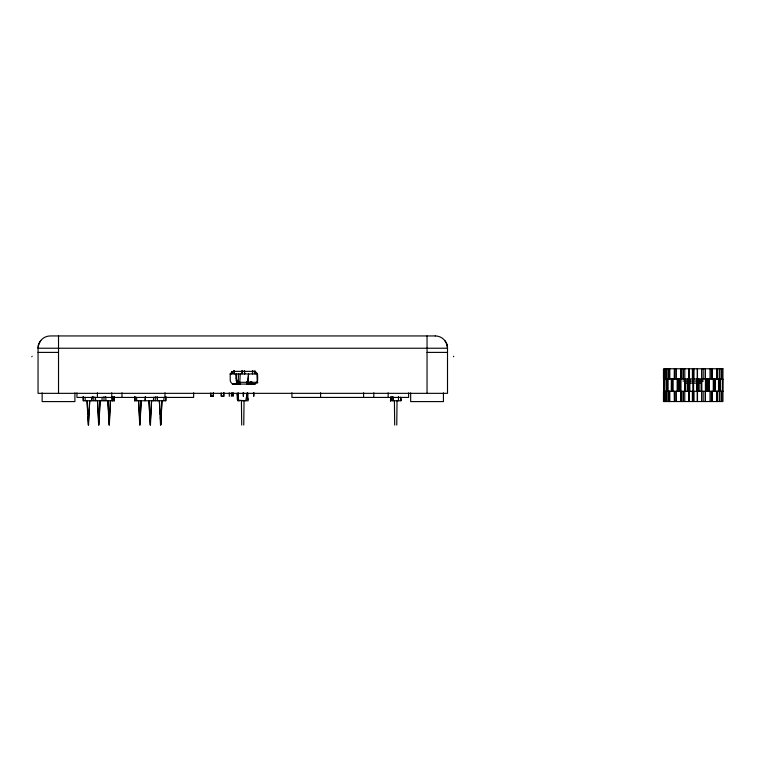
<?xml version="1.0" encoding="UTF-8"?>
<svg xmlns="http://www.w3.org/2000/svg" width="761" height="761" viewBox="0 0 761 761"><rect width="100%" height="100%" fill="white"/><g stroke="black" fill="none" stroke-linecap="round" stroke-linejoin="round"><path stroke-width="1.14" d="M134.668 400.762L134.697 396.576L134.697 400.762L165.869 400.762L165.85 396.576L165.67 400.762M247.677 394.065L248.172 400.762L245.717 400.762L237.955 400.191L237.28 399.049L237.28 393.513L237.717 399.906L239.744 400.762L238.012 400.762L238.003 393.513M243.767 425.057L244.043 400.762L241.418 400.762L241.694 425.057M396.766 425.057L397.033 400.762M223.763 396.234L223.82 392.686L223.763 396.234L221.337 396.186L221.232 392.895M237.375 393.513L237.955 400.191L238.098 392.543M114.188 400.762L114.264 396.576M231.392 396.357L231.458 392.847M111.648 397.623L112.343 400.762L112.495 397.29M153.427 400.762L153.579 397.29M240.2 373.946L239.744 384.353L239.287 382.307M237.955 400.191L238.012 399.049L237.28 399.049M252.614 370.483L252.443 373.946L252.652 370.483M145.294 396.576L145.075 400.762L145.551 397.29M91.748 397.29L91.539 400.762L92.462 396.576M163.824 400.762L164.034 397.29M400.724 397.29L400.923 400.762L390.526 400.762L390.726 397.29M101.945 400.762L102.174 397.29M247.61 392.533L247.173 399.049L248.172 399.049M392.467 396.576L390.526 400.762L390.802 397.29M391.135 396.576L390.526 400.762L390.726 398.45M233.285 392.847L232.952 396.357L232.628 392.847M243.682 392.847L243.358 396.357L243.025 392.847M254.088 392.847L253.755 396.357L253.432 392.847M247.268 397.946L247.686 393.57M112.343 400.762L112.799 396.576M390.526 400.762L390.774 398.602M232.352 384.353L236.566 384.353L236.11 373.946L236.728 384.353L236.585 382.041M393.361 398.669L393.009 400.762L392.99 396.576M245.717 400.762L247.306 392.666M250.321 383.848L250.664 382.241L250.321 383.848L246.897 383.848M236.338 380.215L237.032 382.307L236.566 384.353L234.597 383.534M238.345 383.886L238.868 383.886M40.771 340.528L38.859 343.858L38.06 347.71L38.05 393.342L447.516 393.342L447.506 347.71L446.717 343.858L444.805 340.528M247.021 382.307L247.962 382.307L246.688 381.898L247.629 382.307M252.262 382.307L248.115 382.307L248.562 373.946L247.201 384.353L247.049 382.041M210.94 396.186L213.365 396.234L213.422 392.686L213.318 396.186L210.94 396.186L210.826 392.895M221.337 396.186L223.715 396.186M238.107 400.191L237.717 399.906M249.855 382.574L252.129 382.498M38.05 352.4L58.521 352.4M427.045 352.4L447.516 352.4M229.793 373.946L256.914 373.946L257.323 383.192M682.969 381.061L703.44 381.061M237.032 382.307L248.562 382.307M257.836 382.307L249.18 382.307M685.014 383.106L701.395 383.106M232.4 384.077L255.268 384.077M76.947 392.904L76.947 397.432L193.646 397.432L193.646 392.781M252.195 383.915L253.137 384.077L252.195 383.905L251.33 382.108L252.195 383.905L253.137 384.077M112.428 396.576L114.369 400.762L83.187 400.762L83.215 396.576L83.396 400.762M236.11 378.131L237.955 382.307M221.118 394.721L221.537 396.357M210.721 394.721L211.13 396.357M237.461 393.513L237.87 397.965M400.619 398.669L400.923 400.762L400.657 397.29M157.061 396.576L157.517 400.762L157.365 397.29M105.655 396.443L106.036 400.762M254.925 371.634L255.068 373.946L254.897 370.483M234.055 370.483L234.264 373.946L234.103 370.483M160.191 414.64L159.363 400.762L160.523 425.057L161.979 400.762L160.818 425.057L160.333 416.952M149.517 410.008L148.966 400.762L150.126 425.057L151.582 400.762L150.421 425.057L149.651 412.329M108.433 410.008L107.881 400.762L109.042 425.057L110.497 400.762L109.337 425.057L108.576 412.329M87.915 414.64L87.077 400.762L88.247 425.057L89.703 400.762L88.533 425.057L88.048 416.952M136.561 397.29L136.714 400.762M95.486 397.29L95.639 400.762M85.08 397.29L85.232 400.762M229.251 392.847L229.318 396.357M134.792 396.576L134.878 400.762M247.068 393.427L247.173 399.049L247.173 393.513M394.417 400.762L394.683 425.057M398.46 396.576L398.469 400.762M722.76 379.007L722.76 391.297M722.351 379.007L722.351 391.297M721.732 368.771L721.742 379.007M721.732 391.297L721.732 401.532M721.228 368.771L721.228 379.007M721.238 391.297L721.228 401.532M720.277 379.007L720.277 391.297M719.954 379.007L719.954 391.297M719.849 379.007L719.849 391.297M719.64 368.771L719.611 401.532M719.088 379.007L719.088 391.297M718.755 379.007L718.755 391.297M718.527 379.007L718.527 391.297M717.747 368.771L717.728 379.007M717.728 391.297L717.728 401.532M717.081 368.771L717.081 379.007M717.081 391.297L717.081 401.532M716.995 368.771L716.995 379.007M716.995 391.297L716.995 401.532M716.795 368.771L716.776 379.007M716.776 391.297L716.776 401.532M714.617 379.007L714.617 391.297M714.455 379.007L714.455 391.297M714.018 379.007L714.018 391.297M713.285 379.007L713.285 391.297M712.182 368.771L712.182 379.007M712.182 391.297L712.182 401.532M712.058 368.771L712.058 379.007M712.058 391.297L712.058 401.532M711.345 368.771L711.326 379.007M711.326 391.297L711.345 401.532M710.042 368.771L710.013 379.007M710.013 391.297L710.042 401.532M709.233 379.007L709.233 391.297M708.624 379.007L708.624 391.297M707.863 379.007L707.863 391.297M706.979 379.007L706.979 391.297M706.436 379.007L706.436 391.297M705.428 368.771L705.428 401.532M705.266 368.771L705.266 379.007M705.266 391.297L705.266 401.532M703.145 368.771L703.174 379.007M703.145 391.297L703.174 401.532M701.823 379.007L701.823 391.297M701.604 368.771L701.642 379.007M701.642 391.297L701.604 401.532M701.109 379.007L701.109 391.297M699.15 379.007L699.15 391.297M698.16 379.007L698.16 391.297M697.476 368.771L697.476 401.532M697.295 368.771L697.295 379.007M697.295 391.297L697.295 401.532M696.553 379.007L696.553 391.297M694.022 368.771L693.994 379.007M693.994 391.297L694.022 401.532M693.575 379.007L693.575 391.297M693.204 368.771L693.204 379.007M693.204 391.297L693.204 401.532M692.824 379.007L692.824 391.297M692.405 368.771L692.405 379.007M692.377 391.297L692.405 401.532M689.847 379.007L689.847 391.297M689.105 368.771L689.105 379.007M689.105 391.297L689.105 401.532M688.924 368.771L688.924 401.532M688.248 379.007L688.248 391.297M688.039 379.007L688.039 391.297M687.259 379.007L687.259 391.297M685.29 379.007L685.29 391.297M684.795 368.771L684.795 379.007M684.767 391.297L684.767 401.532M684.577 379.007L684.577 391.297M681.143 368.771L681.143 379.007M681.143 391.297L681.143 401.532M680.981 368.771L680.981 401.532M679.973 379.007L679.973 391.297M679.43 379.007L679.43 391.297M678.546 379.007L678.546 391.297M677.785 379.007L677.785 391.297M677.176 379.007L677.176 391.297M676.367 368.771L676.386 379.007M676.367 391.297L676.386 401.532M675.055 368.771L675.083 379.007M675.083 391.297L675.083 401.532M674.351 368.771L674.227 379.007M674.227 391.297L674.351 401.532M673.114 379.007L673.114 391.297M672.382 379.007L672.382 391.297M671.953 379.007L671.953 391.297M671.782 379.007L671.782 391.297M671.345 379.007L671.259 391.297M669.632 368.771L669.632 379.007M669.632 391.297L669.632 401.532M669.613 368.771L669.613 379.007M669.613 391.297L669.613 401.532M669.328 368.771L669.414 379.007M669.414 391.297L669.328 401.532M668.681 368.771L668.681 379.007M668.681 391.297L668.681 401.532M668.662 368.771L668.662 379.007M668.662 391.297L668.662 401.532M667.882 379.007L667.882 391.297M667.644 379.007L667.644 391.297M667.321 379.007L667.321 391.297M666.769 379.007L666.769 368.771L666.798 401.532L666.769 391.297M666.455 379.007L666.56 391.297M666.132 379.007L666.132 391.297M665.162 368.771L665.162 379.007M665.162 391.297L665.162 401.532M664.676 368.771L664.667 379.007M664.667 391.297L664.676 401.532M664.058 379.007L664.058 391.297M663.868 379.007L663.773 391.297M663.649 379.007L663.649 391.297M443.425 392.876L443.425 401.589L410.664 401.589L410.664 392.876M427.045 335.943L427.045 393.342M408.619 392.904L408.619 397.432L291.92 397.432L291.92 392.781M388.148 392.781L388.148 397.432M373.813 392.781L373.813 397.432M363.577 392.781L363.577 397.432M320.581 392.781L320.581 397.432M251.615 382.032L251.615 384.077M238.364 373.946L238.364 382.307M238.012 399.049L238.012 400.762M164.985 392.781L164.985 397.432M155.263 396.576L155.263 400.762M121.988 392.781L121.988 397.432M111.753 392.781L111.753 397.432M103.991 396.576L103.991 400.762M97.427 392.781L97.427 397.432M93.793 396.576L93.793 400.762M74.901 392.876L74.901 401.589L42.14 401.589L42.14 392.876M58.521 335.943L58.521 393.342M234.312 384.162A4.09 4.09 0 0 1 230.212 380.062L230.212 375.468A4.09 4.09 0 0 1 234.312 371.368L253.546 371.368A4.09 4.09 0 0 1 257.646 375.468L257.646 380.062A4.09 4.09 0 0 1 253.546 384.162M447.316 345.304A32.447 2.359 64.1 0 1 447.04 344.571M453.432 356.253A32.447 1.132 56.2 0 1 453.765 356.747M38.535 344.571A32.447 2.359 -64.1 0 1 38.259 345.304M31.81 356.747A32.447 1.132 -56.2 0 1 32.143 356.253M114.378 396.576L114.369 400.762L114.369 396.576M100.1 400.762L98.93 425.057L97.475 400.762L98.645 425.057L100.1 400.762M141.185 400.762L140.014 425.057L138.559 400.762L139.729 425.057L141.185 400.762M231.753 371.634L231.648 373.946L231.782 371.634M242.217 370.483L242.046 373.946L242.255 370.483M248.476 383.839L247.639 383.886L248.476 383.839M435.235 335.943L50.331 335.943A12.281 12.281 0 0 0 38.05 348.234L447.516 348.234A12.281 12.281 0 0 0 435.235 335.943M722.94 368.771L663.468 368.771L663.468 379.007L722.94 379.007L722.94 368.771M239.82 383.848L236.395 383.848L239.82 383.848M722.94 391.297L663.468 391.297L663.468 401.532L722.94 401.532L722.94 391.297M253.156 383.687L252.433 383.563L253.166 383.687M244.671 373.946L244.462 370.483L244.671 373.946M722.627 391.297L722.627 379.007L722.531 391.297M715.14 391.297L715.14 379.007L715.064 391.297M683.254 379.007L683.254 368.771L683.235 379.007M683.254 401.532L683.254 391.297L683.235 401.532"/></g></svg>
